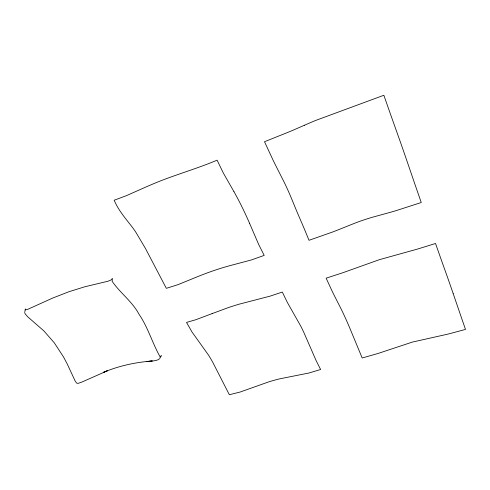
<?xml version="1.0" encoding="UTF-8"?>
<svg xmlns="http://www.w3.org/2000/svg" width="490" height="490" viewBox="0 0 490 490"><rect width="100%" height="100%" fill="white"/><g stroke="black" fill="none" stroke-linecap="round" stroke-linejoin="round"><path stroke-width="0.73" d="M24.843 311.677L25.333 308.927L25.486 309.925L27.979 309.227L52.749 298.03L68.998 291.709L84.807 286.773L108.033 281.217L110.954 280.011L112.412 278.394L112.137 281.278C120.038 292.947 132.269 301.485 139.019 314.243C148.109 327.491 152.378 343.343 160.261 357.106L161.308 355.66L159.979 357.571M159.954 358.502C156.433 361.651 150.981 360.658 146.724 361.577L152.261 361.014C135.448 362.245 118.813 365.901 103.243 372.418L107.347 370.801L81.689 382.139L78.063 383.394L76.575 383.07L75.068 380.846L67.216 363.917L63.424 356.806L54.304 342.853L43.867 330.897L27.697 316.791L25.272 313.974L24.592 312.436M233.957 191.676L223.348 173.062L217.095 160.169C195.798 169.203 173.362 175.224 152.096 184.35A157.511 61.918 -30.5 0 0 145.659 187.119L126.377 195.675L114.176 200.232C118.366 210.271 125.587 218.516 132.159 227.023A72.416 30.956 70.2 0 1 135.712 232.021L145.469 248.479L166.343 288.334L178.011 284.647L198.254 276.391A189.354 105.92 -32.2 0 1 230.772 265.421L251.419 259.945L264.19 255.394L258.665 244.449L249.551 223.281M453.183 293.584L459.681 312.583A114.36 3.02 72 0 0 461.145 316.852L465.5 329.415L449.238 333.788A145.702 75.797 -18.1 0 1 442.537 335.319L412.335 342.1L383.431 351.679A137.359 72.716 -21.9 0 1 377.208 353.713L362.184 357.994L349.603 327.626A135.197 26.307 74.1 0 0 341.175 309.074L334.229 295.403A109.711 17.554 71.5 0 1 331.901 290.656L326.132 278.167L342.008 273.01A171.096 72.802 -23.3 0 0 348.604 270.67L379.297 259.706L411.19 250.825A179.775 75.454 -20.5 0 0 418.276 248.834L435.537 243.487L440.271 256.981A121.342 3.399 71.8 0 0 441.692 260.986L447.248 276.55A125.318 4.3 72.2 0 1 453.183 293.565M233.957 191.67A133.893 39.978 71.5 0 1 249.557 223.275M304.388 125.256L294.631 129.525A169.614 47.83 -25.2 0 1 288.849 131.975L264.502 141.72L273.267 160.561A115.554 19.643 69.7 0 0 275.257 164.603L284.218 182.292A79.447 16.721 71.2 0 1 291.311 198.04L296.634 210.97A89.572 15.196 70.8 0 0 298.049 214.295L302.036 223.544A320.497 87.067 73.7 0 1 305.111 230.808L309.025 240.296L331.963 232.242A158.527 62.016 -23.8 0 0 337.383 230.165L354.607 223.269A115.854 62.028 -21.4 0 1 372.565 217.205L390.597 212.237A167.966 64.79 -21.4 0 0 396.373 210.547L421.253 202.517L415.281 185.287A128.374 3.681 71.7 0 1 413.627 180.473L405.738 157.425A122.445 4.833 71.8 0 0 399.767 140.287L392.19 118.997A139.779 4.11 71.5 0 1 390.499 114.225L383.854 95.268L316.185 120.252A90.16 34.276 -23.9 0 0 313.024 121.538L304.388 125.256M212.115 313.612L195.786 319.737L186.525 322.42L192.031 332.049L208.403 354.938A113.031 44.272 76.3 0 1 212.617 362.024L229.345 394.732L240.088 392.049L268.747 381.875A148.458 105.522 -33.7 0 1 279.576 378.868L309.012 372.994L320.619 369.491L316.203 360.775L303.684 332.085A105.901 26.858 74.4 0 0 300.67 325.973L287.293 302.336L282.32 292.052L270.094 296.144L239.292 304.137A196.006 121.881 -33.3 0 0 227.924 307.745L212.115 313.612"/></g></svg>
